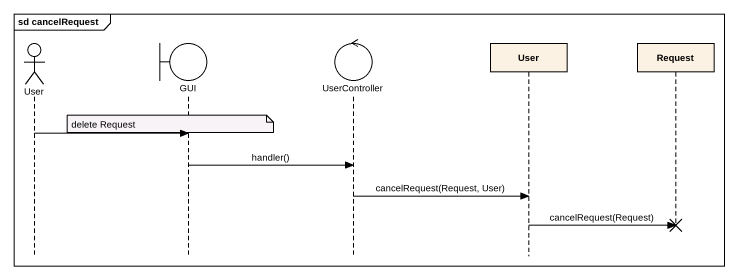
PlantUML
@startuml
mainframe sd cancelRequest
hide footbox
actor User
boundary GUI
control UserController
participant "User" as User_2
participant Request

note over GUI : delete Request
User -> GUI
GUI -> UserController : handler()
UserController -> User_2 : cancelRequest(Request, User)
User_2 -> Request !! : cancelRequest(Request)
@enduml
